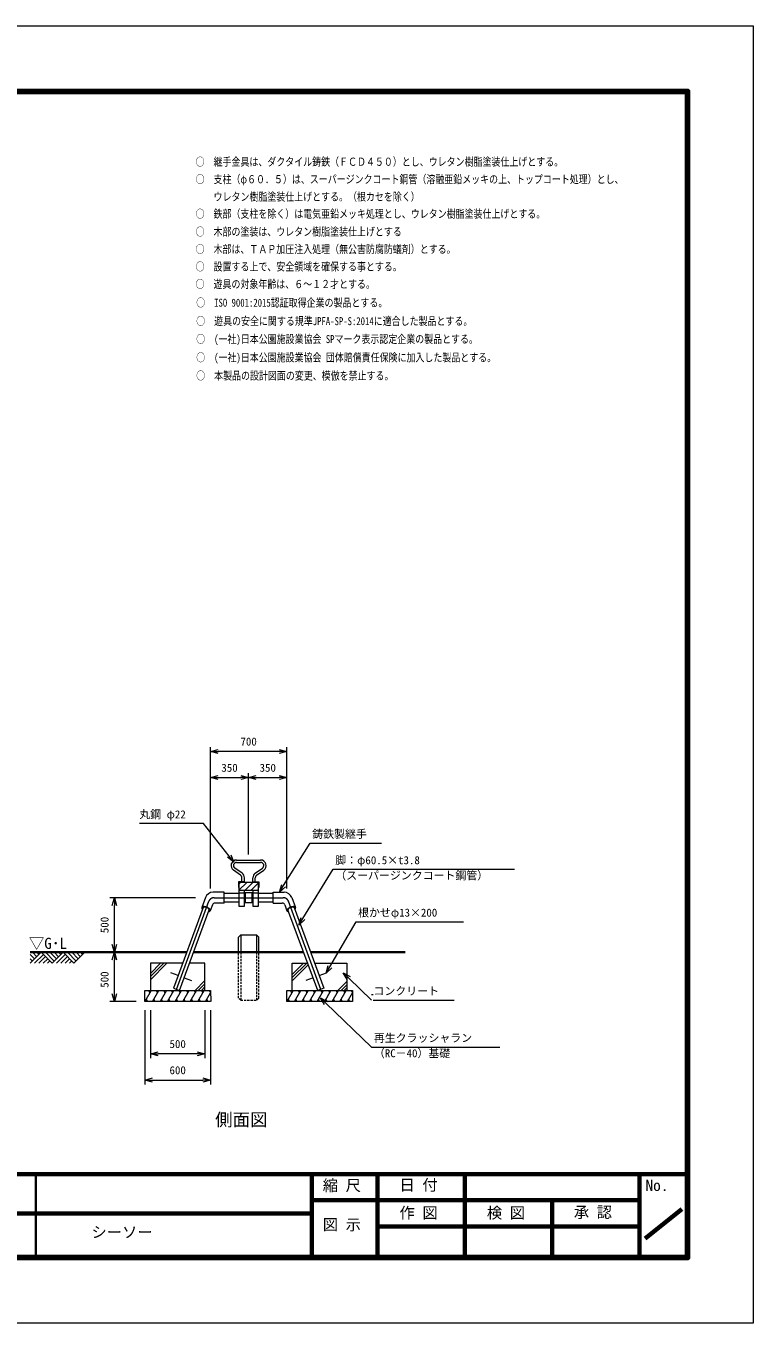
# Model space of a CAD drawing. Units: millimetres, scale not verified. Extents: x 0 to 16800, y 0 to 11880.
# Drawn here: x 10140 to 16800, y 0 to 11880 of the extents above; entities that cross this region are included whole.
import ezdxf
from ezdxf.enums import TextEntityAlignment as Align

# ---------------------------------------------------------------- set-up
doc = ezdxf.new("R2010")
doc.units = ezdxf.units.MM
doc.header["$LTSCALE"] = 40
doc.linetypes.add('USER1', pattern=[101.6, 63.5, -12.7, 12.7, -12.7])
doc.linetypes.add('USER2', pattern=[0.75, 0.5, -0.25])
for name, color, linetype, lineweight in [('D-BMK', 2, 'USER1', 13), ('D-DOC', 7, 'Continuous', 25), ('D-STR', 1, 'Continuous', 18), ('D-STR-DIM', 7, 'Continuous', 13), ('D-STR-GL', 1, 'Continuous', 35), ('D-STR-HIDDEN', 2, 'USER2', 13), ('D-STR-HTXT', 7, 'Continuous', 13), ('D-STR-STR1', 4, 'Continuous', 13), ('D-TTL-FRAM', 7, 'Continuous', 70), ('D-TTL-TXT', 7, 'Continuous', 35), ('V-nasSTD', 5, 'Continuous', 13)]:
    doc.layers.add(name, color=color, linetype=linetype, lineweight=lineweight)
doc.layers.add('D-STR-TXT', color=7, linetype='Continuous')
doc.styles.add('ＭＳ ゴシック', font='')
doc.styles.get('ＭＳ ゴシック').set_extended_font_data('MS Gothic')

msp = doc.modelspace()

# ---------------------------------------------------------------- linework, layer by layer
at = {"layer": 'D-BMK'}
for p, q in [((11518.99, 3056.23), (11815.61, 3863.04)), ((11862.54, 3895.79), (12496.76, 3895.79)), ((12840.31, 3056.23), (12543.69, 3863.04))]:
    msp.add_line(p, q, dxfattribs=at)
for centre, start, end in [((11862.54, 3845.79), 90, 159.8142), ((12496.76, 3845.79), 20.1858, 90)]:
    msp.add_arc(centre, 50, start, end, dxfattribs=at)
at = {"layer": 'D-STR'}
for p, q in [((12118.9, 4119.9), (12053.02, 4166.03)), ((12069.65, 4240.79), (12289.65, 4240.79)), ((12069.65, 4218.79), (12289.65, 4218.79)), ((12240.4, 4119.9), (12306.29, 4166.03)), ((12106.29, 4101.88), (12040.4, 4148.01)), ((12135.65, 4039.79), (12085.65, 4039.79)), ((12085.65, 4039.79), (12085.65, 3989.79)), ((12118.65, 4039.79), (12118.65, 4078.12)), ((12135.65, 4035.79), (12135.65, 4039.79)), ((12140.65, 4035.79), (12140.65, 4078.12)), ((12218.65, 4035.79), (12218.65, 4078.12)), ((12223.65, 4035.79), (12223.65, 4039.79)), ((12223.65, 4039.79), (12273.65, 4039.79)), ((12240.65, 4039.79), (12240.65, 4078.12)), ((12253.02, 4101.88), (12318.9, 4148.01)), ((12273.65, 4039.79), (12273.65, 3989.79)), ((11954.65, 3945.79), (11854.2, 3945.79)), ((11954.65, 3845.79), (11954.65, 3945.79)), ((12089.65, 3933.94), (11954.65, 3933.94)), ((12085.65, 3989.79), (12089.65, 3989.79)), ((12269.65, 4035.79), (12089.65, 4035.79)), ((12089.65, 4035.79), (12089.65, 3818.79)), ((12269.65, 3960.79), (12089.65, 3960.79)), ((12089.65, 3940.79), (12142.65, 3940.79)), ((12142.65, 3818.79), (12142.65, 3960.79)), ((12147.15, 3933.94), (12142.65, 3933.94)), ((12212.15, 3940.34), (12147.15, 3940.34)), ((12147.15, 3940.34), (12147.15, 3851.24)), ((12212.15, 3851.24), (12212.15, 3940.34)), ((12216.65, 3933.94), (12212.15, 3933.94)), ((12216.65, 3960.79), (12216.65, 3818.79)), ((12216.65, 3940.79), (12269.65, 3940.79)), ((12269.65, 3818.79), (12269.65, 4035.79)), ((12273.65, 3989.79), (12269.65, 3989.79)), ((12404.65, 3933.94), (12269.65, 3933.94)), ((12404.65, 3945.79), (12505.1, 3945.79)), ((12404.65, 3845.79), (12404.65, 3945.79)), ((11761.98, 3804.83), (11490.6, 3066.67)), ((11783.73, 3896.44), (11750.56, 3805.31)), ((11847.63, 3829.34), (11828.55, 3776.93)), ((11954.65, 3845.79), (11871.12, 3845.79)), ((11954.65, 3857.64), (12089.65, 3857.64)), ((12089.65, 3818.79), (12142.65, 3818.79)), ((12142.65, 3857.64), (12147.15, 3857.64)), ((12147.15, 3851.24), (12212.15, 3851.24)), ((12212.15, 3857.64), (12216.65, 3857.64)), ((12216.65, 3818.79), (12269.65, 3818.79)), ((12269.65, 3857.64), (12404.65, 3857.64)), ((12404.65, 3845.79), (12488.18, 3845.79)), ((12511.67, 3829.34), (12530.75, 3776.93)), ((12575.58, 3896.44), (12608.75, 3805.31)), ((12597.32, 3804.83), (12868.71, 3066.67)), ((11547.38, 3045.79), (11819.22, 3785.19)), ((12811.92, 3045.79), (12540.09, 3785.19)), ((12087.15, 3535.79), (12107.15, 3555.79)), ((12087.15, 3395.79), (12087.15, 3535.79)), ((12107.15, 3555.79), (12252.15, 3555.79)), ((12107.15, 3555.79), (12107.15, 3395.79)), ((12252.15, 3555.79), (12272.15, 3535.79)), ((12252.15, 3555.79), (12252.15, 3395.79)), ((12272.15, 3395.79), (12272.15, 3535.79)), ((11279.65, 3295.79), (11279.65, 3045.79)), ((11569.51, 3295.79), (11279.65, 3295.79)), ((11779.65, 3295.79), (11644.62, 3295.79)), ((11779.65, 3045.79), (11779.65, 3295.79)), ((12579.65, 3045.79), (12579.65, 3295.79)), ((12579.65, 3295.79), (12720.01, 3295.79)), ((12784.47, 3295.79), (13079.65, 3295.79)), ((13079.65, 3295.79), (13079.65, 3045.79)), ((11533.13, 3182.35), (11467.66, 3206.42)), ((11589.91, 3161.47), (11655.38, 3137.41)), ((12769.39, 3161.47), (12703.93, 3137.41)), ((12826.18, 3182.35), (12891.64, 3206.42)), ((11229.65, 3045.79), (11829.65, 3045.79)), ((11229.65, 2945.79), (11229.65, 3045.79)), ((11229.65, 3045.79), (11829.65, 3045.79)), ((11490.6, 3066.67), (11547.38, 3045.79)), ((11829.65, 3045.79), (11833.51, 2944.94)), ((12529.65, 2945.79), (12529.65, 3045.79)), ((12529.65, 3045.79), (13129.65, 3045.79)), ((12529.65, 3045.79), (13129.65, 3045.79)), ((12868.71, 3066.67), (12811.92, 3045.79)), ((13129.65, 3045.79), (13129.65, 2945.79)), ((11829.65, 2945.79), (11229.65, 2945.79)), ((13129.65, 2945.79), (12529.65, 2945.79))]:
    msp.add_line(p, q, dxfattribs=at)
for centre, radius, start, end in [((12069.65, 4189.79), 51, 90, 235), ((12069.65, 4189.79), 29, 90, 235), ((12289.65, 4189.79), 51, 305, 90), ((12289.65, 4189.79), 29, 305, 90), ((12089.65, 4078.12), 29, 0, 55), ((12089.65, 4078.12), 51, 0, 55), ((12269.65, 4078.12), 51, 125, 180), ((12269.65, 4078.12), 29, 125, 180), ((11854.2, 3870.79), 75, 90, 160), ((12505.1, 3870.79), 75, 20, 90), ((11762.04, 3801.89), 11.98, 163.38962, 210.76696), ((11761.55, 3800.56), 11.98, 109.23304, 156.61038), ((11768.64, 3783.77), 30.19, 93.85103, 111.43963), ((11763.78, 3799.75), 4.38, 150.74601, 198.12335), ((11768.3, 3798.28), 9.09, 109.23304, 156.61038), ((11773.68, 3785.54), 22.92, 93.85103, 111.43963), ((11770.75, 3757.99), 56.05, 82.58783, 94.22804), ((11775.28, 3765.98), 42.54, 82.58783, 94.22804), ((11767.28, 3730.76), 83.51, 69.80277, 82.63906), ((11772.65, 3745.3), 63.38, 69.80277, 82.63906), ((11773.06, 3745.15), 63.38, 57.36094, 70.19723), ((11767.82, 3730.56), 83.51, 57.36094, 70.19723), ((11871.12, 3820.79), 25, 90, 160), ((12488.18, 3820.79), 25, 20, 90), ((12591.49, 3730.56), 83.51, 109.80277, 122.63906), ((12586.25, 3745.15), 63.38, 109.80277, 122.63906), ((12592.03, 3730.76), 83.51, 97.36094, 110.19723), ((12586.66, 3745.3), 63.38, 97.36094, 110.19723), ((12584.03, 3765.98), 42.54, 85.77196, 97.41217), ((12588.56, 3757.99), 56.05, 85.77196, 97.41217), ((12585.62, 3785.54), 22.92, 68.56037, 86.14897), ((12590.66, 3783.77), 30.19, 68.56037, 86.14897), ((12591, 3798.28), 9.09, 23.38962, 70.76696), ((12573.47, 3797.6), 26.23, 1.71712, 9.41352), ((12597.75, 3800.56), 11.98, 23.38962, 70.76696), ((12597.27, 3801.89), 11.98, 329.23304, 16.61038), ((11774.39, 3807.44), 25.48, 207.28577, 224.87437), ((11784.33, 3762.68), 42.54, 45.77196, 57.41217), ((11782.67, 3753.65), 56.05, 45.77196, 57.41217), ((11810.63, 3797.89), 29.59, 274.68264, 291.55893), ((11798.13, 3776.64), 22.92, 28.56037, 46.14897), ((11799.65, 3793.22), 23.37, 314.57592, 326.58854), ((11810.44, 3782.95), 9.09, 343.38962, 30.76696), ((11817.56, 3781.68), 11.98, 289.23304, 336.61038), ((11800.85, 3772.04), 30.19, 28.56037, 46.14897), ((11817.08, 3780.35), 11.98, 343.38962, 30.76696), ((12542.23, 3780.35), 11.98, 149.23304, 196.61038), ((12541.75, 3781.68), 11.98, 203.38962, 250.76696), ((12558.46, 3772.04), 30.19, 133.85103, 151.43963), ((12576.63, 3753.65), 56.05, 122.58783, 134.22804), ((12548.4, 3796.72), 28.4, 248.08491, 265.67351), ((12548.86, 3782.95), 9.09, 149.23304, 196.61038), ((12546.01, 3782), 6.09, 195.7291, 243.10644), ((12561.18, 3776.64), 22.92, 133.85103, 151.43963), ((12574.97, 3762.68), 42.54, 122.58783, 134.22804), ((12582.36, 3809.31), 28.61, 316.09332, 331.74655)]:
    msp.add_arc(centre, radius, start, end, dxfattribs=at)
at = {"layer": 'D-STR-DIM'}
for p, q in [((11829.65, 3980.1), (11829.65, 5275.79)), ((11829.65, 5235.79), (11899.65, 5254.55)), ((11899.65, 5217.03), (11829.65, 5235.79)), ((11829.65, 5235.79), (11899.65, 5235.79)), ((12459.65, 5235.79), (11899.65, 5235.79)), ((12459.65, 5254.55), (12529.65, 5235.79)), ((12529.65, 5235.79), (12459.65, 5217.03)), ((12529.65, 5235.79), (12459.65, 5235.79)), ((12529.65, 3980.1), (12529.65, 5275.79)), ((11829.65, 3980.1), (11829.65, 5035.79)), ((11829.65, 4995.79), (11899.65, 5014.55)), ((11899.65, 4977.03), (11829.65, 4995.79)), ((11829.65, 4995.79), (11899.65, 4995.79)), ((11899.65, 4995.79), (12109.65, 4995.79)), ((12109.65, 5014.55), (12179.65, 4995.79)), ((12179.65, 4995.79), (12109.65, 4977.03)), ((12179.65, 4995.79), (12109.65, 4995.79)), ((12179.65, 4546.39), (12179.65, 5035.79)), ((12179.65, 4290.79), (12179.65, 5035.79)), ((12179.65, 4995.79), (12249.65, 5014.55)), ((12249.65, 4977.03), (12179.65, 4995.79)), ((12179.65, 4995.79), (12249.65, 4995.79)), ((12249.65, 4995.79), (12459.65, 4995.79)), ((12459.65, 5014.55), (12529.65, 4995.79)), ((12529.65, 4995.79), (12459.65, 4977.03)), ((12529.65, 4995.79), (12459.65, 4995.79)), ((12529.65, 3980.1), (12529.65, 5035.79)), ((11692.25, 3895.79), (10909.65, 3895.79)), ((10930.9, 3825.79), (10949.65, 3895.79)), ((10949.65, 3895.79), (10968.41, 3825.79)), ((10949.65, 3895.79), (10949.65, 3825.79)), ((10949.65, 3465.79), (10949.65, 3825.79)), ((10949.65, 3395.79), (10930.9, 3465.79)), ((10968.41, 3465.79), (10949.65, 3395.79)), ((10949.65, 3395.79), (10949.65, 3465.79)), ((11109.65, 3395.79), (10909.65, 3395.79)), ((10930.9, 3325.79), (10949.65, 3395.79)), ((10949.65, 3395.79), (10968.41, 3325.79)), ((10949.65, 3395.79), (10949.65, 3325.79)), ((10969.65, 3395.79), (10989.65, 3395.79)), ((10949.65, 2965.79), (10949.65, 3325.79)), ((10949.65, 2945.79), (10930.9, 3015.79)), ((10968.41, 3015.79), (10949.65, 2945.79)), ((10949.65, 2945.79), (10949.65, 3015.79)), ((11149.65, 2945.79), (10909.65, 2945.79)), ((11229.65, 2865.79), (11229.65, 2185.79)), ((11279.65, 2865.79), (11279.65, 2425.79)), ((11779.65, 2865.79), (11779.65, 2425.79)), ((11829.65, 2865.79), (11829.65, 2185.79)), ((11279.65, 2465.79), (11349.65, 2484.55)), ((11349.65, 2447.03), (11279.65, 2465.79)), ((11279.65, 2465.79), (11349.65, 2465.79)), ((11709.65, 2465.79), (11349.65, 2465.79)), ((11709.65, 2484.55), (11779.65, 2465.79)), ((11779.65, 2465.79), (11709.65, 2447.03)), ((11779.65, 2465.79), (11709.65, 2465.79)), ((11229.65, 2225.79), (11299.65, 2244.55)), ((11299.65, 2207.03), (11229.65, 2225.79)), ((11229.65, 2225.79), (11299.65, 2225.79)), ((11299.65, 2225.79), (11759.65, 2225.79)), ((11759.65, 2244.55), (11829.65, 2225.79)), ((11829.65, 2225.79), (11759.65, 2207.03)), ((11829.65, 2225.79), (11759.65, 2225.79))]:
    msp.add_line(p, q, dxfattribs=at)
at = {"layer": 'D-STR-GL'}
for p, q in [((10179.65, 3395.79), (11611.6, 3395.79)), ((11676.06, 3395.79), (12683.25, 3395.79)), ((12747.71, 3395.79), (13613.09, 3395.79))]:
    msp.add_line(p, q, dxfattribs=at)
at = {"layer": 'D-STR-HIDDEN'}
for p, q in [((12087.15, 2975.79), (12087.15, 3395.79)), ((12107.15, 3395.79), (12107.15, 2955.79)), ((12252.15, 3395.79), (12252.15, 2955.79)), ((12272.15, 2975.79), (12272.15, 3395.79)), ((12107.15, 2955.79), (12087.15, 2975.79)), ((12272.15, 2975.79), (12252.15, 2955.79)), ((12107.15, 2955.79), (12252.15, 2955.79))]:
    msp.add_line(p, q, dxfattribs=at)
at = {"layer": 'D-STR-HTXT'}
for p, q in [((11751.25, 4575.79), (11178.62, 4575.79)), ((11765.65, 4575.79), (11751.25, 4575.79)), ((12001.26, 4277.64), (11765.65, 4575.79)), ((12500.16, 4006.1), (12744.58, 4395.79)), ((12744.58, 4395.79), (12758.98, 4395.79)), ((12758.98, 4395.79), (13397.1, 4395.79)), ((12044.66, 4222.72), (12001.26, 4277.64)), ((12015.97, 4289.27), (12044.66, 4222.72)), ((12044.66, 4222.72), (11986.54, 4266.01)), ((12677.21, 3704.67), (12955.4, 4155.79)), ((12955.4, 4155.79), (12969.8, 4155.79)), ((12969.8, 4155.79), (14615.53, 4155.79)), ((12462.96, 3946.8), (12484.27, 4016.06)), ((12462.96, 3946.8), (12500.16, 4006.1)), ((12516.05, 3996.13), (12462.96, 3946.8)), ((12640.47, 3645.08), (12661.25, 3714.51)), ((12640.47, 3645.08), (12677.21, 3704.67)), ((12693.18, 3694.82), (12640.47, 3645.08)), ((12924.51, 3263.89), (13164.43, 3675.79)), ((13164.43, 3675.79), (13178.83, 3675.79)), ((13178.83, 3675.79), (14147.92, 3675.79)), ((12889.27, 3203.4), (12908.3, 3273.33)), ((12889.27, 3203.4), (12924.51, 3263.89)), ((12940.71, 3254.45), (12889.27, 3203.4)), ((13083.28, 3145.67), (13045.94, 3207.77)), ((13045.94, 3207.77), (13109.33, 3172.66)), ((13045.94, 3207.77), (13096.31, 3159.17)), ((13096.31, 3159.17), (13305.01, 2957.77)), ((12874.32, 2916.69), (12836.92, 2978.76)), ((12836.92, 2978.76), (12900.35, 2943.7)), ((12836.92, 2978.76), (12887.33, 2930.2)), ((13305.01, 3007.77), (13319.41, 3007.77)), ((12887.33, 2930.2), (13305.01, 2527.77)), ((13319.41, 2957.77), (14063.62, 2957.77)), ((13305.01, 2527.77), (13323.01, 2527.77)), ((13323.01, 2527.77), (14480.42, 2527.77))]:
    msp.add_line(p, q, dxfattribs=at)
at = {"layer": 'D-STR-STR1'}
for p, q in [((12089.65, 4020.2), (12105.24, 4035.79)), ((12089.65, 3963.63), (12161.81, 4035.79)), ((12143.38, 3960.79), (12218.38, 4035.79)), ((12199.95, 3960.79), (12269.65, 4030.5)), ((12256.52, 3960.79), (12269.65, 3973.93)), ((10179.65, 3295.79), (10279.65, 3395.79)), ((10179.65, 3374.99), (10219.25, 3335.39)), ((10179.65, 3335.39), (10199.45, 3315.59)), ((10198.45, 3395.79), (10239.05, 3355.19)), ((10219.25, 3295.79), (10299.45, 3375.99)), ((10238.04, 3395.79), (10258.85, 3374.99)), ((10258.85, 3295.79), (10319.25, 3356.19)), ((10279.65, 3395.79), (10379.65, 3295.79)), ((10298.45, 3295.79), (10339.05, 3336.39)), ((10319.25, 3395.79), (10399.45, 3315.59)), ((10358.85, 3395.79), (10419.25, 3335.39)), ((10379.65, 3295.79), (10479.65, 3395.79)), ((10398.45, 3395.79), (10439.05, 3355.19)), ((10419.25, 3295.79), (10499.45, 3375.99)), ((10438.04, 3395.79), (10458.85, 3374.99)), ((10458.85, 3295.79), (10519.25, 3356.19)), ((10479.65, 3395.79), (10579.65, 3295.79)), ((10498.45, 3295.79), (10539.05, 3336.39)), ((10519.25, 3395.79), (10599.45, 3315.59)), ((10558.85, 3395.79), (10619.25, 3335.39)), ((10579.65, 3295.79), (10679.65, 3395.79)), ((10598.45, 3395.79), (10639.05, 3355.19)), ((10638.04, 3395.79), (10658.85, 3374.99)), ((10338.04, 3295.79), (10358.85, 3316.59)), ((10538.04, 3295.79), (10558.85, 3316.59)), ((11279.65, 3202.74), (11372.7, 3295.79)), ((11279.65, 3173.74), (11401.7, 3295.79)), ((11279.65, 3144.74), (11430.7, 3295.79)), ((12579.65, 3193.05), (12682.39, 3295.79)), ((12579.65, 3164.05), (12711.39, 3295.79)), ((12579.65, 3135.05), (12725.49, 3280.89)), ((11688.39, 3045.79), (11779.65, 3137.06)), ((11717.39, 3045.79), (11779.65, 3108.06)), ((12998.08, 3045.79), (13079.65, 3127.37)), ((13027.08, 3045.79), (13079.65, 3098.37)), ((11287.39, 3045.79), (11229.65, 2945.79)), ((11275.84, 3025.79), (11264.29, 3045.79)), ((11298.93, 2945.79), (11356.67, 3045.79)), ((11333.58, 3045.79), (11345.12, 3025.79)), ((11425.95, 3045.79), (11368.22, 2945.79)), ((11414.4, 3025.79), (11402.86, 3045.79)), ((11437.5, 2945.79), (11495.23, 3045.79)), ((11472.14, 3045.79), (11483.69, 3025.79)), ((11506.78, 2945.79), (11564.52, 3045.79)), ((11541.42, 3045.79), (11552.97, 3025.79)), ((11576.06, 2945.79), (11633.8, 3045.79)), ((11610.7, 3045.79), (11622.25, 3025.79)), ((11645.34, 2945.79), (11703.08, 3045.79)), ((11679.99, 3045.79), (11691.53, 3025.79)), ((11714.63, 2945.79), (11772.36, 3045.79)), ((11746.39, 3045.79), (11779.65, 3079.06)), ((11749.27, 3045.79), (11760.81, 3025.79)), ((11783.91, 2945.79), (11829.65, 3025.02)), ((11818.55, 3045.79), (11829.65, 3026.56)), ((12587.39, 3045.79), (12529.65, 2945.79)), ((12575.84, 3025.79), (12564.29, 3045.79)), ((12598.93, 2945.79), (12656.67, 3045.79)), ((12633.58, 3045.79), (12645.12, 3025.79)), ((12725.95, 3045.79), (12668.22, 2945.79)), ((12714.4, 3025.79), (12702.86, 3045.79)), ((12737.5, 2945.79), (12795.23, 3045.79)), ((12772.14, 3045.79), (12783.69, 3025.79)), ((12806.78, 2945.79), (12864.52, 3045.79)), ((12841.42, 3045.79), (12852.97, 3025.79)), ((12876.06, 2945.79), (12933.8, 3045.79)), ((12910.7, 3045.79), (12922.25, 3025.79)), ((12945.34, 2945.79), (13003.08, 3045.79)), ((12979.99, 3045.79), (12991.53, 3025.79)), ((13014.63, 2945.79), (13072.36, 3045.79)), ((13049.27, 3045.79), (13060.81, 3025.79)), ((13056.08, 3045.79), (13079.65, 3069.37)), ((13083.91, 2945.79), (13129.65, 3025.02)), ((13118.55, 3045.79), (13129.65, 3026.56)), ((11241.2, 2965.79), (11252.75, 2945.79)), ((11322.03, 2945.79), (11310.48, 2965.79)), ((11379.76, 2965.79), (11391.31, 2945.79)), ((11460.59, 2945.79), (11449.05, 2965.79)), ((11529.87, 2945.79), (11518.33, 2965.79)), ((11599.16, 2945.79), (11587.61, 2965.79)), ((11668.44, 2945.79), (11656.89, 2965.79)), ((11737.72, 2945.79), (11726.17, 2965.79)), ((11807, 2945.79), (11795.46, 2965.79)), ((12541.2, 2965.79), (12552.75, 2945.79)), ((12622.03, 2945.79), (12610.48, 2965.79)), ((12679.76, 2965.79), (12691.31, 2945.79)), ((12760.59, 2945.79), (12749.05, 2965.79)), ((12829.87, 2945.79), (12818.33, 2965.79)), ((12899.16, 2945.79), (12887.61, 2965.79)), ((12968.44, 2945.79), (12956.89, 2965.79)), ((13037.72, 2945.79), (13026.17, 2965.79)), ((13107, 2945.79), (13095.46, 2965.79))]:
    msp.add_line(p, q, dxfattribs=at)
at = {"layer": 'D-TTL-FRAM'}
for p, q in [((600, 1364.88), (16200, 1364.88)), ((12758.45, 1364.88), (12758.45, 600)), ((13358.45, 1364.88), (13358.45, 600)), ((14158.45, 600), (14158.45, 1364.88)), ((15758.45, 1364.88), (15758.45, 600)), ((13358.45, 1124.88), (12758.45, 1124.88)), ((13358.45, 1124.88), (15758.45, 1124.88)), ((14958.45, 1124.88), (14958.45, 600)), ((12758.45, 1004.88), (9358.45, 1004.88)), ((15810.65, 773.88), (16146.65, 1042.68)), ((15758.45, 884.88), (13358.45, 884.88))]:
    msp.add_line(p, q, dxfattribs=at)
at = {"layer": 'D-TTL-TXT'}
msp.add_line((10231.92, 600), (10231.92, 1364.88), dxfattribs=at)
at = {"layer": 'V-nasSTD'}
msp.add_lwpolyline([(0, 0), (0, 11880), (16800, 11880), (16800, 0)], close=True, dxfattribs=at)
at = {"layer": 'V-nasSTD', "color": 3, "lineweight": 140}
msp.add_lwpolyline([(600, 600), (600, 11280), (16200, 11280), (16200, 600)], close=True, dxfattribs=at)

# ---------------------------------------------------------------- texts
at = {"layer": 'D-DOC', "style": 'ＭＳ ゴシック', "width": 0.8}
for s, p in [('○\u3000継手金具は、ダクタイル鋳鉄（ＦＣＤ４５０）とし、ウレタン樹脂塗装仕上げとする。', (11694.09, 10576.88)), ('○\u3000支柱（φ６０．５）は、スーパージンクコート鋼管（溶融亜鉛メッキの上、トップコート処理）とし、', (11694.09, 10416.88)), ('\u3000\u3000ウレタン樹脂塗装仕上げとする。（根カセを除く）', (11694.09, 10256.88)), ('○\u3000鉄部（支柱を除く）は電気亜鉛メッキ処理とし、ウレタン樹脂塗装仕上げとする。', (11694.09, 10100.08)), ('○\u3000木部の塗装は、ウレタン樹脂塗装仕上げとする', (11694.09, 9936.58)), ('○\u3000木部は、ＴＡＰ加圧注入処理（無公害防腐防蟻剤）とする。', (11694.09, 9776.58)), ('○\u3000設置する上で、安全領域を確保する事とする。', (11694.09, 9616.58)), ('○\u3000遊具の対象年齢は、６～１２才とする。', (11694.09, 9456.58)), ('○\u3000ISO 9001:2015認証取得企業の製品とする。', (11699.47, 9286.56)), ('○\u3000遊具の安全に関する規準JPFA-SP-S:2014に適合した製品とする。', (11699.47, 9117.7)), ('○\u3000(一社)日本公園施設業協会 SPマーク表示認定企業の製品とする。', (11699.47, 8953.22)), ('○\u3000(一社)日本公園施設業協会 団体賠償責任保険に加入した製品とする。', (11699.47, 8784.36)), ('○\u3000本製品の設計図面の変更、模倣を禁止する。', (11699.47, 8617.7))]:
    msp.add_text(s, height=73.31, dxfattribs=at).set_placement(p, align=Align.BOTTOM_LEFT)
at = {"layer": 'D-STR-DIM', "style": 'ＭＳ ゴシック'}
for s, p in [('700', (12179.65, 5325.79)), ('350', (12004.65, 5085.79)), ('350', (12354.65, 5085.79)), ('500', (11529.65, 2555.79)), ('600', (11529.65, 2315.79))]:
    msp.add_text(s, height=73.31, dxfattribs=at).set_placement(p, align=Align.MIDDLE_CENTER)
for p in [(10859.65, 3645.79), (10859.65, 3145.79)]:
    msp.add_text('500', height=73.31, rotation=90, dxfattribs=at).set_placement(p, align=Align.MIDDLE_CENTER)
at = {"layer": 'D-STR-HTXT', "style": 'ＭＳ ゴシック'}
for s, p in [('丸鋼 φ22', (11178.62, 4695.79)), ('鋳鉄製継手', (12762.58, 4515.79)), ('脚：φ60.5×t3.8', (12973.4, 4275.79)), ('（スーパージンクコート鋼管）', (12973.4, 4135.79)), ('根かせφ13×200', (13182.43, 3795.79)), ('コンクリート', (13323.01, 3077.77)), ('再生クラッシャラン', (13326.61, 2647.77)), ('（RC－40）基礎', (13326.61, 2507.77))]:
    msp.add_text(s, height=73.31, dxfattribs=at).set_placement(p, align=Align.TOP_LEFT)
at = {"layer": 'D-STR-TXT', "style": 'ＭＳ ゴシック'}
for s, height, p in [('▽G･L', 102.6, (10167.59, 3395.79)), ('側面図', 117.3, (11872.56, 1769.22))]:
    msp.add_text(s, height=height, dxfattribs=at).set_placement(p, align=Align.BOTTOM_LEFT)
at = {"layer": 'D-TTL-TXT', "style": 'ＭＳ ゴシック'}
for s, p in [('縮 尺', (12858.26, 1178.62)), ('日 付', (13561.23, 1182.66)), ('No.', (15815.27, 1178.62)), ('作 図', (13561.23, 927.56)), ('検 図', (14361.81, 927.56)), ('承 認', (15158.27, 933.56)), ('図 示', (12858.26, 819.49)), ('シーソー', (10740.18, 750.8))]:
    msp.add_text(s, height=102.6, dxfattribs=at).set_placement(p, align=Align.BOTTOM_LEFT)

doc.saveas('drawing.dxf')
